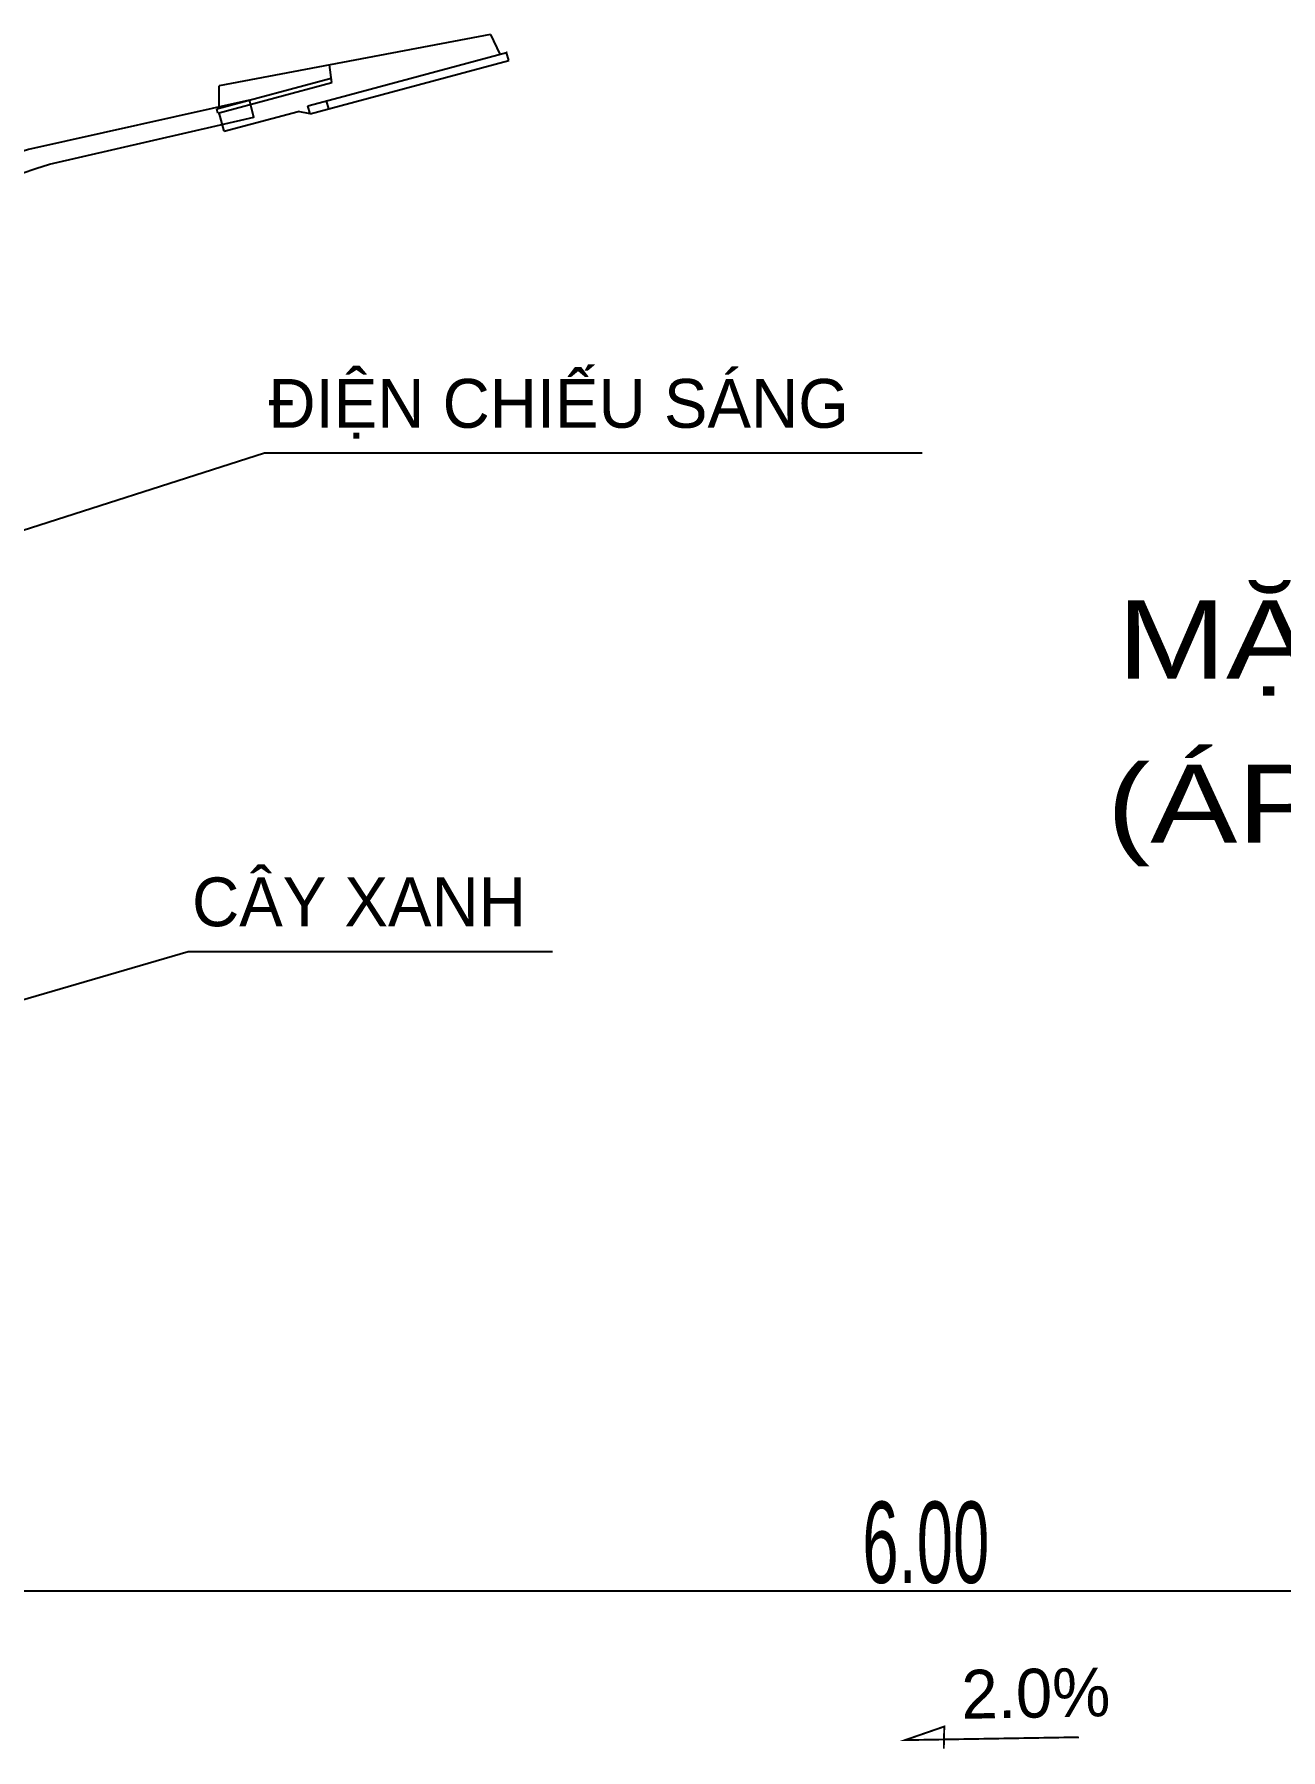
# Model space of a CAD drawing. Header units: millimetres. Extents: x 563079 to 571925, y 2063830 to 2067381.
# Drawn here: x 570870.3 to 570908.6, y 2066737.7 to 2066790.4 of the extents above; entities that cross this region are included whole.
import ezdxf
from ezdxf.enums import TextEntityAlignment as Align

# ---------------------------------------------------------------- set-up
doc = ezdxf.new("R2010")
doc.units = ezdxf.units.MM
doc.header["$MEASUREMENT"] = 0
for name, color, linetype in [('CONGDOC', 4, 'Continuous'), ('MATCATDUONG', 8, 'Continuous'), ('MC', 7, 'Continuous'), ('moi', 7, 'Continuous'), ('Text', 7, 'Continuous'), ('THAN', 1, 'Continuous'), ('TONGTHE', 1, 'Continuous')]:
    doc.layers.add(name, color=color, linetype=linetype)
doc.styles.add('CHUKICHTHUOC', font='', dxfattribs={"width": 0.7})
doc.styles.add('KTEN', font='')
doc.styles.add('TIEUDE', font='', dxfattribs={"width": 0.8})
doc.styles.get('CHUKICHTHUOC').set_extended_font_data('.VnArial NarrowH')
doc.styles.get('KTEN').set_extended_font_data('.VnAvantH')
doc.styles.get('TIEUDE').set_extended_font_data('.VnAvantH')
doc.dimstyles.new('DIM3', dxfattribs={"dimscale": 1.2, "dimtxt": 1.2, "dimasz": 0.4, "dimexe": 0, "dimexo": 0, "dimgap": 0.3, "dimtad": 1, "dimzin": 0, "dimdsep": 46, "dimtxsty": 'TIEUDE', "dimblk1": 'BOXFILLED', "dimblk2": 'BOXFILLED', "dimsah": 1, "dimcen": 0.09, "dimdle": 0.8, "dimclrd": 9, "dimclre": 9, "dimclrt": 7, "dimadec": 1, "dimazin": 0, "dimtfac": 1, "dimtmove": 2, "dimatfit": 3, "dimldrblk": 'BOXFILLED', "dimfxl": 1, "dimtolj": 1, "dimtzin": 0, "dimarcsym": 0})
doc.dimstyles.new('TNDH', dxfattribs={"dimscale": 0, "dimtxt": 2.5, "dimasz": 0.6, "dimexe": 0.18, "dimexo": 0.0625, "dimgap": 0.2, "dimtad": 1, "dimlfac": 0.1, "dimzin": 0, "dimdsep": 46, "dimtxsty": 'CHUKICHTHUOC', "dimblk": 'BOXFILLED', "dimcen": 0.09, "dimclrd": 8, "dimclre": 8, "dimclrt": 4, "dimadec": 0, "dimazin": 0, "dimtfac": 1, "dimtofl": 0, "dimtmove": 2, "dimatfit": 3, "dimfxl": 1, "dimtolj": 1, "dimtzin": 0, "dimarcsym": 2})

# ---------------------------------------------------------------- blocks, each defined once
blk = doc.blocks.new('_BoxFilled')
at = {"color": 0, "linetype": 'ByBlock', "lineweight": -2}
blk.add_line((-0.5, 0), (-1, 0), dxfattribs=at)
at = {"color": 0, "linetype": 'ByBlock'}
blk.add_solid([(-0.5, 0.5), (0.5, 0.5), (-0.5, -0.5), (0.5, -0.5)], dxfattribs=at)
blk = doc.blocks.new('*D71')
at = {"layer": 'CONGDOC', "color": 8, "linetype": 'Continuous', "lineweight": -2, "transparency": 16777216}
for p, q in [((570867.726, 2066739.408), (570867.726, 2066742.76)), ((570927.726, 2066739.408), (570927.726, 2066742.76)), ((570868.326, 2066742.58), (570927.126, 2066742.58))]:
    blk.add_line(p, q, dxfattribs=at)
at = {"layer": 'Defpoints', "color": 0, "linetype": 'Continuous', "transparency": 16777216}
for p in [(570927.726, 2066742.58), (570867.726, 2066739.345), (570927.726, 2066739.345)]:
    blk.add_point(p, dxfattribs=at)
at = {"layer": 'CONGDOC', "color": 8, "linetype": 'Continuous', "lineweight": -2, "transparency": 16777216, "xscale": 0.6, "yscale": 0.6, "zscale": 0.6, "rotation": 180}
blk.add_blockref('_BoxFilled', (570867.726, 2066742.58), dxfattribs=at)
at = {"layer": 'CONGDOC', "color": 8, "linetype": 'Continuous', "lineweight": -2, "transparency": 16777216, "xscale": 0.6, "yscale": 0.6, "zscale": 0.6}
blk.add_blockref('_BoxFilled', (570927.726, 2066742.58), dxfattribs=at)
at = {"layer": 'CONGDOC', "color": 4, "linetype": 'Continuous', "transparency": 16777216, "insert": (570897.726, 2066744.056), "char_height": 2.5, "attachment_point": 5, "style": 'CHUKICHTHUOC'}
blk.add_mtext('\\A1;6.00', dxfattribs=at)
blk = doc.blocks.new('1')
at = {"color": 3}
for p, q in [((562778.303, 2115783.894), (562771.004, 2115782.506)), ((562778.303, 2115783.894), (562778.553, 2115783.357)), ((562778.753, 2115783.41), (562778.735, 2115783.405)), ((562774.039, 2115782.597), (562773.973, 2115783.07)), ((562771.004, 2115781.894), (562771.004, 2115782.506)), ((562773.454, 2115781.759), (562773.133, 2115781.819))]:
    blk.add_line(p, q, dxfattribs=at)
at = {"layer": 'THAN', "color": 3}
blk.add_line((562770.975, 2115781.776), (562774.039, 2115782.597), dxfattribs=at)
at = {"layer": 'TONGTHE', "color": 3}
for p, q in [((562774.234, 2115782.199), (562778.735, 2115783.405)), ((562778.793, 2115783.19), (562778.735, 2115783.405)), ((562774.292, 2115781.983), (562778.793, 2115783.19)), ((562774.024, 2115782.704), (562770.947, 2115781.879)), ((562773.396, 2115781.975), (562774.233, 2115782.199)), ((562773.454, 2115781.759), (562773.396, 2115781.975)), ((562773.454, 2115781.759), (562774.291, 2115781.983)), ((562773.954, 2115781.893), (562773.896, 2115782.109)), ((562770.975, 2115781.776), (562770.947, 2115781.879)), ((562771.143, 2115781.286), (562771.009, 2115781.785)), ((562771.143, 2115781.286), (562773.133, 2115781.819))]:
    blk.add_line(p, q, dxfattribs=at)
blk = doc.blocks.new('DEN3')
at = {"layer": 'MATCATDUONG', "color": 222, "elevation": 1.58}
blk.add_lwpolyline([(10945.72, 5254.76), (10945.15, 5329.78, -0.337838), (10960.65, 5350.57), (10973.24, 5353.47), (10972.96, 5354.52), (10959.34, 5351.48, 0.326638), (10943.7, 5330.86), (10943.13, 5254.76)], format="xyb", dxfattribs=at)
at = {"layer": 'Text', "linetype": 'ByBlock', "xscale": 2.29229237139225, "yscale": 2.29229237139225, "zscale": 2.29229237139225}
blk.add_blockref('1', (-1279064.59, -4844636.71, 1.58), dxfattribs=at)

msp = doc.modelspace()

# ---------------------------------------------------------------- linework, layer by layer
at = {"layer": 'moi', "linetype": 'Continuous', "const_width": 0.05906}
msp.add_lwpolyline([(570902.42631, 2066738.08583), (570897.08858, 2066737.99686), (570898.29337, 2066738.41415), (570898.27838, 2066737.73178)], dxfattribs=at)

# ---------------------------------------------------------------- block references
at = {"layer": 'MATCATDUONG', "color": 30, "xscale": 0.4983398430049419, "yscale": 0.4983398430049419, "zscale": 0.4983398430049419}
msp.add_blockref('DEN3', (565408.6849, 2064120.01129, -0.78845), dxfattribs=at)

# ---------------------------------------------------------------- texts
at = {"layer": 'MATCATDUONG', "color": 7, "lineweight": 0, "style": 'TIEUDE', "width": 1.25}
for s, p in [('mÆt c¾t tuyÕn b-B, 24m', (570928.68365, 2066770.61045)), ('(¸p dông cho tuyÕn d4) ', (570929.80791, 2066765.5627))]:
    msp.add_text(s, height=2.4, dxfattribs=at).set_placement(p, align=Align.CENTER)
at = {"layer": 'MC', "style": 'KTEN'}
for s, p in [('®iÖn chiÕu s¸ng', (570877.53394, 2066778.31299)), ('C©y xanh', (570875.18776, 2066762.99878))]:
    msp.add_text(s, height=1.5, dxfattribs=at).set_placement(p)
at = {"layer": 'moi', "linetype": 'Continuous', "style": 'KTEN'}
msp.add_text('2.0%%%', height=1.5, rotation=1, dxfattribs=at).set_placement((570898.8326, 2066738.64964))

# ---------------------------------------------------------------- dimensions: what is measured, and where the dimension line sits
at = {"layer": 'CONGDOC', "linetype": 'Continuous'}
dim = msp.add_linear_dim(base=(570927.72639, 2066742.57953), p1=(570867.72639, 2066739.34505), p2=(570927.72639, 2066739.34505), dimstyle='TNDH', override={"dimscale": 1}, dxfattribs=at)
dim.commit()
dim.dimension.update_dxf_attribs({"geometry": '*D71', "text_midpoint": (570897.72639, 2066744.05597)})

# ---------------------------------------------------------------- leaders
at = {"layer": 'MC', "color": 9}
for points in [[(570863.13472, 2066772.97125), (570877.41095, 2066777.54144), (570897.61752, 2066777.54144)], [(570859.43417, 2066757.65705), (570875.06477, 2066762.22724), (570886.25565, 2066762.22724)]]:
    msp.add_leader(points, dimstyle='DIM3', override={"dimasz": 1.5, "dimgap": 0.3, "dimtad": 0}, dxfattribs=at)

doc.saveas('drawing.dxf')
